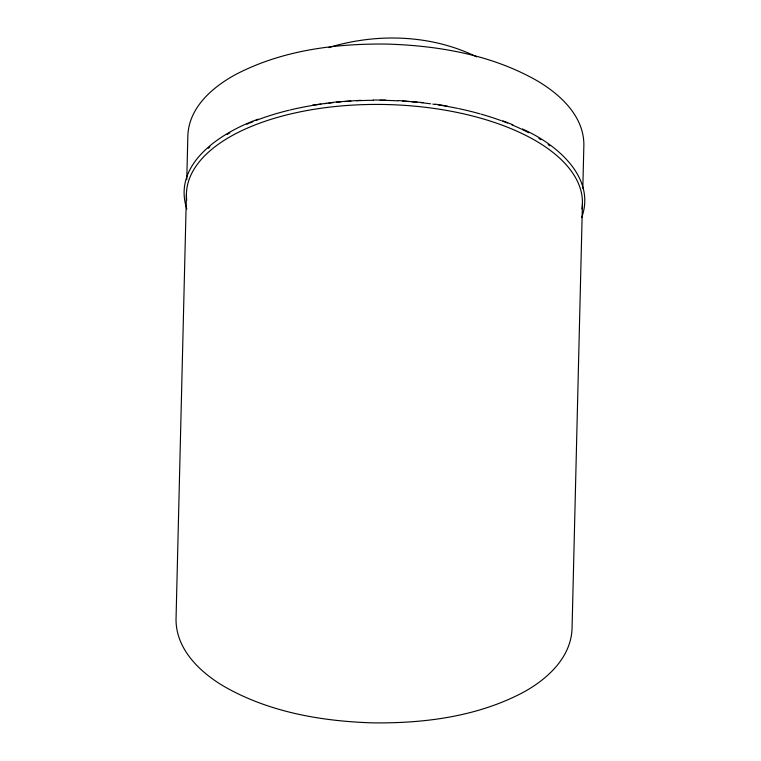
<?xml version="1.0" encoding="UTF-8"?>
<svg xmlns="http://www.w3.org/2000/svg" width="761" height="761" viewBox="0 0 761 761"><rect width="100%" height="100%" fill="white"/><g stroke="black" fill="none" stroke-linecap="round" stroke-linejoin="round"><path stroke-width="1.14" d="M186.416 194.369L176.029 619.492C176.01 649.181 199.667 671.915 223.515 686.099C268.519 712.106 321.266 721.257 372.643 722.864C423.848 723.492 476.805 716.767 522.664 692.662C546.95 679.563 571.216 657.713 572.063 628.177L582.45 203.054M186.778 179.625L187.843 135.981C188.69 107.739 212.395 87.163 235.472 74.616C281.855 50.245 335.401 43.434 387.187 44.071C439.135 45.708 492.472 54.954 537.989 81.256C560.686 94.84 583.773 116.29 583.877 144.666L582.812 188.309M581.661 217.656C596.51 176.894 555.321 143.296 522.198 128.913M258.169 119.173C222.145 131.91 171.786 163.491 186.845 208.99M328.59 47.591C376.771 32.904 431.059 34.445 476.652 56.847M312.467 105.132L336.286 101.974L360.857 100.29M373.309 100.005L385.798 100.091M398.288 100.557L423.059 102.583M435.244 104.152L447.221 106.074M502.973 120.885L512.838 124.756M186.73 200.286A198.06 94.202 1.4 0 1 385.694 104.514A198.06 94.202 1.4 0 1 581.975 208.961M208.267 148.319A198.06 94.202 1.4 0 1 209.922 146.844M226.949 134.545A198.06 94.202 1.4 0 1 229.812 132.852M246.897 124.243A198.06 94.202 1.4 0 1 248.895 123.368M249.903 122.94A198.06 94.202 1.4 0 1 252.975 121.674M256.105 120.438A198.06 94.202 1.4 0 1 289.161 110.202M290.245 109.945A198.06 94.202 1.4 0 1 311.658 105.589M312.819 105.398A198.06 94.202 1.4 0 1 320.999 104.143M324.547 103.648A198.06 94.202 1.4 0 1 326.707 103.372M328.876 103.106A198.06 94.202 1.4 0 1 333.232 102.602M336.514 102.259A198.06 94.202 1.4 0 1 340.918 101.85M344.238 101.565A198.06 94.202 1.4 0 1 350.897 101.089M356.49 100.775A198.06 94.202 1.4 0 1 373.366 100.3M380.148 100.3A198.06 94.202 1.4 0 1 398.231 100.842M402.74 101.099A198.06 94.202 1.4 0 1 409.485 101.584M411.73 101.765A198.06 94.202 1.4 0 1 417.313 102.278M420.662 102.621A198.06 94.202 1.4 0 1 430.621 103.819M432.809 104.114A198.06 94.202 1.4 0 1 435.007 104.428M438.279 104.913A198.06 94.202 1.4 0 1 445.851 106.15M446.926 106.34A198.06 94.202 1.4 0 1 457.551 108.376M458.607 108.595A198.06 94.202 1.4 0 1 479.953 113.827M481.038 114.131A198.06 94.202 1.4 0 1 500.947 120.561M501.946 120.932A198.06 94.202 1.4 0 1 507.444 123.025M511.725 124.775A198.06 94.202 1.4 0 1 521.009 128.894M522.008 129.36A198.06 94.202 1.4 0 1 528.8 132.766M538.893 138.483A198.06 94.202 1.4 0 1 540.824 139.682M548.148 144.6A198.06 94.202 1.4 0 1 549.88 145.865"/></g></svg>
